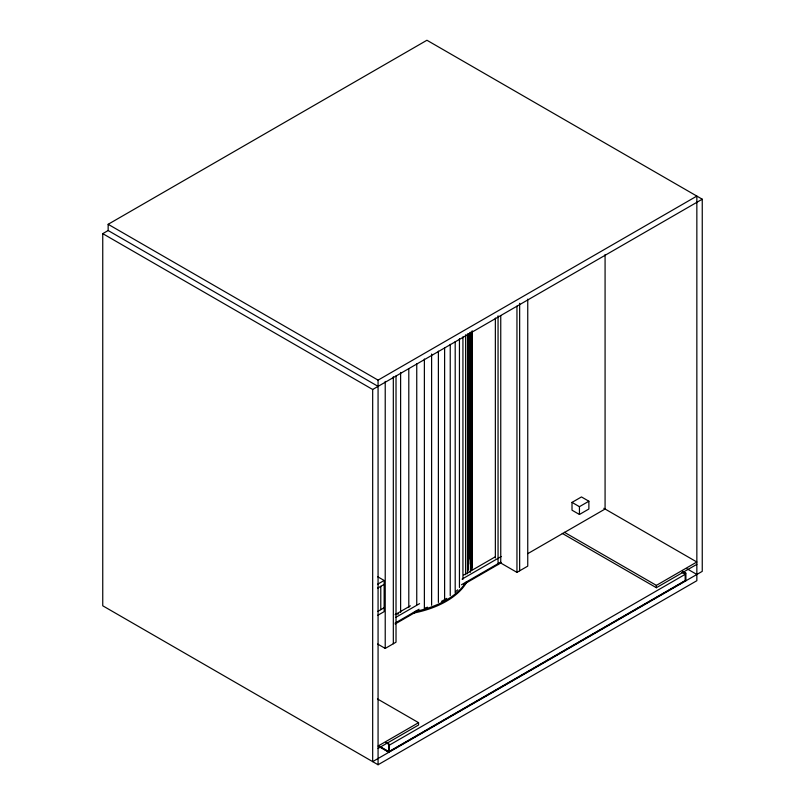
<?xml version="1.0" encoding="UTF-8"?>
<svg xmlns="http://www.w3.org/2000/svg" width="805" height="805" viewBox="0 0 805 805"><rect width="100%" height="100%" fill="white"/><g stroke="black" fill="none" stroke-linecap="round" stroke-linejoin="round"><path stroke-width="1.21" d="M378.068 386.37L108.152 230.532L108.152 224.293L426.932 40.25L702.252 199.207L702.252 571.359L372.675 761.631L372.675 389.489L702.252 199.207M108.152 224.293L378.068 380.131L696.848 196.088L696.848 580.707L378.068 764.75L102.748 605.793L102.748 233.641L108.152 230.532M377.666 584.209L384.146 580.465L384.146 611.639L377.666 615.382M377.666 588.103L384.146 584.37M377.666 611.478L384.146 607.745M572.013 502.39L581.462 496.937L588.878 501.223L588.878 509.022L579.439 514.476L572.013 510.189L572.013 502.39L579.439 506.677L588.878 501.223M395.114 614.658L410.369 605.853M463.73 575.042L495.306 556.808M395.637 617.465L419.596 603.639M462.07 579.117L501.274 556.486M395.144 623.06L419.073 609.234M461.507 584.742L500.67 562.132M395.144 623.996L417.423 611.126M463.68 584.42L501.294 562.705M527.828 553.619L605.078 509.022L605.078 254.561M377.666 644.05L385.223 648.417L396.02 642.179L396.02 375.935M500.75 315.61L500.75 563.017L516.951 572.365L527.748 566.136L527.748 299.138M378.068 746.054L418.56 722.669L418.56 725.013L378.068 748.388M564.426 532.296L656.367 585.376L696.848 562.001L603.831 508.297M562.262 533.393L656.367 587.72L696.848 564.345M385.615 742.613L389.137 744.333L389.137 751.82L384.518 749.153M683.344 571.973L685.78 573.069L685.78 580.858M388.865 745.43L685.246 574.317L685.246 580.546L388.865 751.659M685.78 580.546L388.865 751.971L379.115 746.336M687.057 568.813L696.848 574.468M102.748 233.641L372.675 389.489M682.529 571.188L685.78 573.069M681.986 572.436L685.246 574.317M377.756 576.783L384.146 580.465M377.454 698.941L418.56 722.669M386.974 743.085L389.137 744.333M380.171 746.638L383.713 748.69M379.115 746.648L388.865 752.283L388.865 744.494M472.173 565.673L472.183 567.475M685.518 573.22L685.518 580.707M656.367 585.376L656.367 587.72M579.439 506.677L579.439 514.476M519.648 303.314L519.648 570.805M516.951 306.121L516.951 572.365M498.054 315.842L498.054 564.577M495.357 318.055L495.357 557.996M472.173 330.764L472.082 568.028M471.871 332.395L471.871 569.819M471.227 332.556L471.227 566.217M471.096 332.767L471.126 569.256M470.915 332.354L470.915 569.779M470.855 332.244L470.855 560.874M470.512 332.978L470.512 560.361M470.06 332.475L470.06 557.342M469.486 333.24L469.486 556.839M468.802 334.005L468.721 564.114M468.54 334.045L468.54 570.212M467.504 333.834L467.504 573.764M465.632 334.779L465.632 574.72M462.935 336.862L462.935 579.308M459.444 338.754L459.444 587.479M455.197 341.672L455.197 592.913M450.237 344.329L450.237 595.569M444.612 347.921L444.612 600.419M438.383 351.171L438.383 602.412M431.611 354.029L431.611 605.269M424.376 359L424.376 607.725M416.749 363.528L416.749 604.716M408.799 368.851L408.799 607.534M400.618 372.443L400.618 612.384M393.323 376.74L393.323 643.738M385.223 381.419L385.223 648.417M380.775 586.312L380.775 609.687M378.068 380.131L378.068 764.75M466.558 582.468A84.746 48.924 0 0 1 413.217 613.148M471.046 566.76A84.746 48.924 0 0 1 470.955 569.075M468.158 552.844A84.746 48.924 0 0 1 470.18 572.476M465.944 582.236A84.746 48.924 0 0 1 414.444 611.659M398.596 613.923A84.746 48.924 0 0 1 396.141 614.104M457.713 589.783A82.452 47.606 0 0 1 456.133 591.293M446.735 598.367A82.452 47.606 0 0 1 441.492 601.345M427.536 607.201A82.452 47.606 0 0 1 424.215 608.248"/></g></svg>
